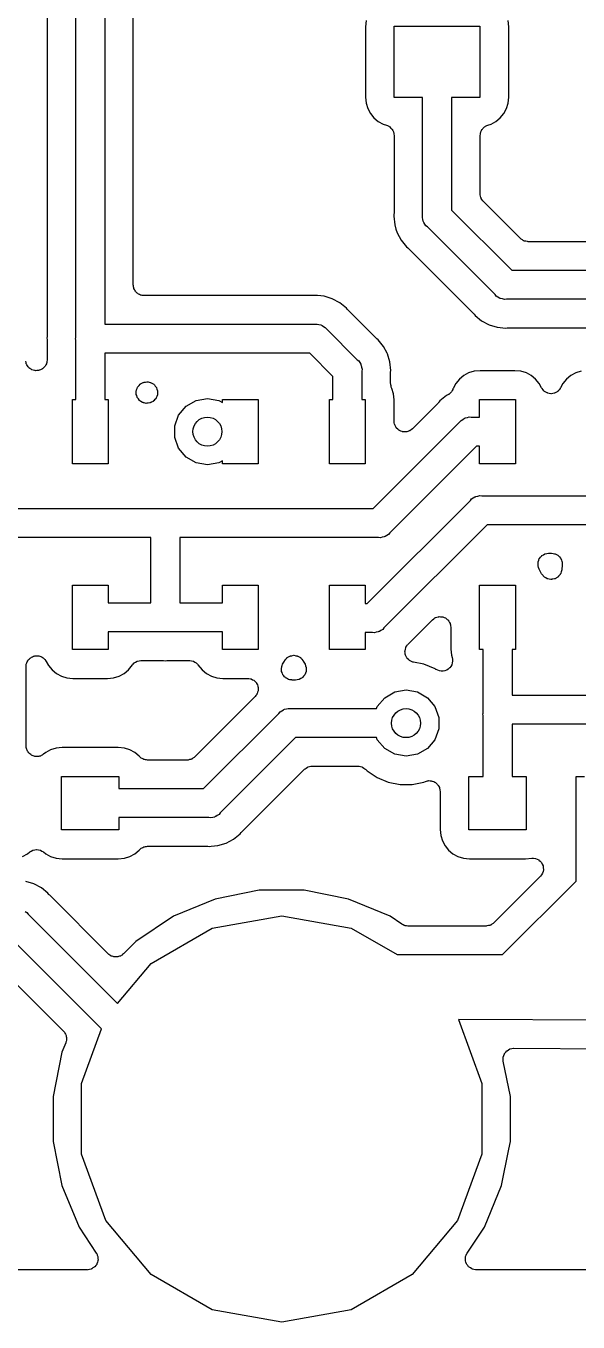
# Model space of a CAD drawing. Extents: x 91 to 190.2, y -113.9 to -59.9.
# Drawn here: x 101.3 to 109.03, y -113.86 to -95.72 of the extents above; entities that cross this region are included whole.
import ezdxf

# ---------------------------------------------------------------- set-up
doc = ezdxf.new("R2010")
doc.units = 0
doc.header["$MEASUREMENT"] = 0
doc.layers.add('BLACK', color=7, linetype='CONTINUOUS')

msp = doc.modelspace()

# ---------------------------------------------------------------- linework, layer by layer
at = {"layer": 'BLACK', "linetype": 'CONTINUOUS'}
for p, q in [((102.403, -90.5306), (102.403, -99.8968)), ((102.803, -99.3468), (102.803, -90.7912)), ((101.597, -90.933), (101.597, -100.053)), ((101.997, -100.072), (101.997, -90.9522)), ((106.061, -95.6466), (106.052, -95.7324)), ((106.052, -95.7324), (106.052, -96.7176)), ((106.455, -96.725), (106.455, -95.725)), ((106.455, -95.725), (107.655, -95.725)), ((107.655, -95.725), (107.655, -96.725)), ((108.058, -95.7324), (108.049, -95.6466)), ((108.058, -96.7176), (108.058, -95.7324)), ((106.052, -96.7176), (106.061, -96.8034)), ((106.061, -96.8034), (106.084, -96.8788)), ((106.852, -96.725), (106.455, -96.725)), ((106.852, -98.3761), (106.852, -96.725)), ((107.655, -96.725), (107.258, -96.725)), ((107.258, -96.725), (107.258, -98.3008)), ((108.026, -96.8788), (108.049, -96.8034)), ((108.049, -96.8034), (108.058, -96.7176)), ((106.084, -96.8788), (106.121, -96.9483)), ((106.121, -96.9483), (106.171, -97.0092)), ((106.171, -97.0092), (106.232, -97.0592)), ((107.878, -97.0592), (107.939, -97.0092)), ((107.939, -97.0092), (107.989, -96.9483)), ((107.989, -96.9483), (108.026, -96.8788)), ((106.232, -97.0592), (106.301, -97.0963)), ((106.301, -97.0963), (106.345, -97.1097)), ((106.345, -97.1097), (106.361, -97.1175)), ((106.361, -97.1175), (106.377, -97.1234)), ((106.377, -97.1234), (106.384, -97.1292)), ((106.384, -97.1292), (106.392, -97.1333)), ((106.392, -97.1333), (106.404, -97.1458)), ((106.404, -97.1458), (106.417, -97.1569)), ((106.417, -97.1569), (106.421, -97.1647)), ((106.421, -97.1647), (106.427, -97.1713)), ((106.427, -97.1713), (106.434, -97.1871)), ((106.434, -97.1871), (106.443, -97.202)), ((106.443, -97.202), (106.444, -97.2109)), ((106.444, -97.2109), (106.448, -97.2192)), ((106.448, -97.2192), (106.449, -97.2364)), ((106.449, -97.2364), (106.452, -97.2533)), ((107.658, -97.2533), (107.661, -97.2364)), ((107.661, -97.2364), (107.662, -97.2192)), ((107.662, -97.2192), (107.666, -97.2109)), ((107.666, -97.2109), (107.667, -97.202)), ((107.667, -97.202), (107.676, -97.1871)), ((107.676, -97.1871), (107.683, -97.1713)), ((107.683, -97.1713), (107.689, -97.1647)), ((107.689, -97.1647), (107.693, -97.1569)), ((107.693, -97.1569), (107.706, -97.1458)), ((107.706, -97.1458), (107.718, -97.1333)), ((107.718, -97.1333), (107.726, -97.1292)), ((107.726, -97.1292), (107.733, -97.1234)), ((107.733, -97.1234), (107.749, -97.1175)), ((107.749, -97.1175), (107.765, -97.1097)), ((107.765, -97.1097), (107.809, -97.0963)), ((107.809, -97.0963), (107.878, -97.0592)), ((106.452, -97.2533), (106.452, -98.348)), ((107.658, -98.073), (107.658, -97.2533)), ((107.659, -98.0795), (107.658, -98.073)), ((107.659, -98.0861), (107.659, -98.0795)), ((107.664, -98.105), (107.659, -98.0861)), ((107.667, -98.1243), (107.664, -98.105)), ((107.671, -98.13), (107.667, -98.1243)), ((107.672, -98.1364), (107.671, -98.13)), ((107.683, -98.1525), (107.672, -98.1364)), ((107.258, -98.3008), (108.099, -99.1418)), ((107.693, -98.1694), (107.683, -98.1525)), ((107.698, -98.1737), (107.693, -98.1694)), ((107.702, -98.1791), (107.698, -98.1737)), ((108.221, -98.6979), (107.702, -98.1791)), ((106.451, -98.3627), (106.449, -98.385)), ((106.449, -98.385), (106.461, -98.5033)), ((106.452, -98.348), (106.451, -98.3553)), ((106.451, -98.3553), (106.451, -98.3627)), ((106.461, -98.5033), (106.479, -98.5641)), ((106.849, -98.403), (106.852, -98.3761)), ((106.856, -98.429), (106.849, -98.403)), ((106.861, -98.4556), (106.856, -98.429)), ((106.866, -98.4634), (106.861, -98.4556)), ((106.868, -98.4722), (106.866, -98.4634)), ((106.883, -98.4943), (106.868, -98.4722)), ((106.897, -98.5176), (106.883, -98.4943)), ((106.479, -98.5641), (106.495, -98.6169)), ((106.495, -98.6169), (106.551, -98.7217)), ((106.918, -98.535), (106.897, -98.5176)), ((107.865, -99.4824), (106.918, -98.535)), ((106.551, -98.7217), (106.626, -98.8136)), ((106.626, -98.8136), (106.644, -98.8278)), ((106.644, -98.8278), (106.649, -98.8334)), ((106.649, -98.8334), (106.655, -98.8377)), ((106.655, -98.8377), (107.562, -99.7454)), ((108.226, -98.7017), (108.221, -98.6979)), ((108.231, -98.7067), (108.226, -98.7017)), ((108.248, -98.7165), (108.231, -98.7067)), ((108.264, -98.7277), (108.248, -98.7165)), ((108.27, -98.7295), (108.264, -98.7277)), ((108.276, -98.7328), (108.27, -98.7295)), ((108.295, -98.7362), (108.276, -98.7328)), ((108.314, -98.7412), (108.295, -98.7362)), ((108.32, -98.7407), (108.314, -98.7412)), ((108.327, -98.7418), (108.32, -98.7407)), ((114.347, -98.7418), (108.327, -98.7418)), ((108.099, -99.1418), (114.897, -99.1418)), ((102.805, -99.3597), (102.803, -99.3468)), ((102.805, -99.3728), (102.805, -99.3597)), ((102.81, -99.3852), (102.805, -99.3728)), ((102.812, -99.3981), (102.81, -99.3852)), ((102.819, -99.4095), (102.812, -99.3981)), ((102.823, -99.4218), (102.819, -99.4095)), ((102.832, -99.4319), (102.823, -99.4218)), ((102.838, -99.4432), (102.832, -99.4319)), ((102.848, -99.4517), (102.838, -99.4432)), ((102.857, -99.4617), (102.848, -99.4517)), ((102.868, -99.4683), (102.857, -99.4617)), ((102.878, -99.4767), (102.868, -99.4683)), ((102.891, -99.4812), (102.878, -99.4767)), ((102.902, -99.4878), (102.891, -99.4812)), ((102.915, -99.49), (102.902, -99.4878)), ((102.927, -99.4945), (102.915, -99.49)), ((102.94, -99.4945), (102.927, -99.4945)), ((102.953, -99.4968), (102.94, -99.4945)), ((105.319, -99.4968), (102.953, -99.4968)), ((105.327, -99.4955), (105.319, -99.4968)), ((105.334, -99.4961), (105.327, -99.4955)), ((105.356, -99.4939), (105.334, -99.4961)), ((105.379, -99.4961), (105.356, -99.4939)), ((105.475, -99.5055), (105.379, -99.4961)), ((105.588, -99.54), (105.475, -99.5055)), ((105.693, -99.596), (105.588, -99.54)), ((105.785, -99.6714), (105.693, -99.596)), ((107.882, -99.5031), (107.865, -99.4824)), ((107.906, -99.5165), (107.882, -99.5031)), ((107.928, -99.532), (107.906, -99.5165)), ((107.937, -99.5344), (107.928, -99.532)), ((107.944, -99.5389), (107.937, -99.5344)), ((107.971, -99.5436), (107.944, -99.5389)), ((107.997, -99.5505), (107.971, -99.5436)), ((108.024, -99.5482), (107.997, -99.5505)), ((115.05, -99.5482), (108.024, -99.5482)), ((105.799, -99.6887), (105.785, -99.6714)), ((105.805, -99.6936), (105.799, -99.6887)), ((105.809, -99.6996), (105.805, -99.6936)), ((106.2, -100.091), (105.809, -99.6996)), ((107.562, -99.7454), (107.567, -99.7514)), ((107.567, -99.7514), (107.572, -99.7563)), ((107.572, -99.7563), (107.586, -99.7736)), ((107.586, -99.7736), (107.678, -99.849)), ((102.403, -99.8968), (105.348, -99.8968)), ((105.348, -99.8968), (105.374, -99.8945)), ((105.374, -99.8945), (105.4, -99.9014)), ((105.4, -99.9014), (105.427, -99.9061)), ((105.427, -99.9061), (105.435, -99.9106)), ((105.435, -99.9106), (105.444, -99.913)), ((105.444, -99.913), (105.466, -99.9285)), ((105.466, -99.9285), (105.489, -99.9419)), ((105.489, -99.9419), (105.506, -99.9626)), ((107.678, -99.849), (107.783, -99.905)), ((107.783, -99.905), (107.897, -99.9395)), ((107.897, -99.9395), (108.015, -99.9511)), ((108.015, -99.9511), (108.037, -99.9489)), ((108.037, -99.9489), (108.045, -99.9495)), ((108.045, -99.9495), (108.052, -99.9482)), ((108.052, -99.9482), (109.772, -99.9482)), ((101.596, -100.068), (101.594, -100.09)), ((101.594, -100.09), (101.596, -100.112)), ((101.597, -100.053), (101.596, -100.06)), ((101.596, -100.06), (101.596, -100.068)), ((101.596, -100.112), (101.596, -100.12)), ((101.596, -100.12), (101.597, -100.127)), ((101.597, -100.127), (101.597, -100.398)), ((101.994, -100.108), (101.997, -100.081)), ((101.997, -100.117), (101.994, -100.108)), ((101.997, -100.081), (101.997, -100.072)), ((101.997, -100.072), (101.997, -100.072)), ((101.997, -100.95), (101.997, -100.117)), ((105.506, -99.9626), (105.937, -100.394)), ((106.206, -100.095), (106.2, -100.091)), ((106.211, -100.101), (106.206, -100.095)), ((106.229, -100.115), (106.211, -100.101)), ((106.304, -100.207), (106.229, -100.115)), ((105.272, -100.303), (102.403, -100.303)), ((102.403, -100.303), (102.403, -100.95)), ((105.597, -100.628), (105.272, -100.303)), ((106.355, -100.302), (106.304, -100.207)), ((106.36, -100.312), (106.355, -100.302)), ((106.355, -100.302), (106.355, -100.302)), ((106.394, -100.425), (106.36, -100.312)), ((101.303, -100.431), (101.298, -100.413)), ((101.306, -100.449), (101.303, -100.431)), ((101.31, -100.456), (101.306, -100.449)), ((101.312, -100.463), (101.31, -100.456)), ((101.322, -100.478), (101.312, -100.463)), ((101.332, -100.494), (101.322, -100.478)), ((101.338, -100.499), (101.332, -100.494)), ((101.342, -100.505), (101.338, -100.499)), ((101.562, -100.494), (101.547, -100.507)), ((101.565, -100.488), (101.562, -100.494)), ((101.571, -100.483), (101.565, -100.488)), ((101.578, -100.466), (101.571, -100.483)), ((101.588, -100.449), (101.578, -100.466)), ((101.589, -100.442), (101.588, -100.449)), ((101.592, -100.435), (101.589, -100.442)), ((101.594, -100.417), (101.592, -100.435)), ((101.597, -100.398), (101.594, -100.417)), ((105.937, -100.394), (105.958, -100.411)), ((105.958, -100.411), (105.972, -100.434)), ((105.972, -100.434), (105.987, -100.456)), ((105.987, -100.456), (105.989, -100.465)), ((105.989, -100.465), (105.994, -100.473)), ((105.994, -100.473), (105.999, -100.5)), ((105.999, -100.5), (106.006, -100.526)), ((106.406, -100.544), (106.394, -100.425)), ((101.357, -100.516), (101.342, -100.505)), ((101.372, -100.528), (101.357, -100.516)), ((101.379, -100.53), (101.372, -100.528)), ((101.385, -100.535), (101.379, -100.53)), ((101.403, -100.539), (101.385, -100.535)), ((101.421, -100.546), (101.403, -100.539)), ((101.428, -100.546), (101.421, -100.546)), ((101.435, -100.548), (101.428, -100.546)), ((101.454, -100.546), (101.435, -100.548)), ((101.473, -100.546), (101.454, -100.546)), ((101.48, -100.543), (101.473, -100.546)), ((101.487, -100.542), (101.48, -100.543)), ((101.504, -100.534), (101.487, -100.542)), ((101.522, -100.528), (101.504, -100.534)), ((101.527, -100.523), (101.522, -100.528)), ((101.534, -100.52), (101.527, -100.523)), ((101.547, -100.507), (101.534, -100.52)), ((105.597, -100.95), (105.597, -100.628)), ((106.006, -100.526), (106.003, -100.552)), ((106.003, -100.552), (106.003, -100.95)), ((106.403, -100.581), (106.404, -100.573)), ((106.403, -100.725), (106.403, -100.581)), ((106.404, -100.566), (106.406, -100.544)), ((106.404, -100.573), (106.404, -100.566)), ((107.366, -100.666), (107.316, -100.727)), ((107.427, -100.616), (107.366, -100.666)), ((107.496, -100.579), (107.427, -100.616)), ((107.572, -100.556), (107.496, -100.579)), ((107.657, -100.547), (107.572, -100.556)), ((108.143, -100.547), (107.657, -100.547)), ((108.228, -100.556), (108.143, -100.547)), ((108.304, -100.579), (108.228, -100.556)), ((108.373, -100.616), (108.304, -100.579)), ((108.434, -100.666), (108.373, -100.616)), ((108.484, -100.727), (108.434, -100.666)), ((108.866, -100.666), (108.816, -100.727)), ((108.927, -100.616), (108.866, -100.666)), ((108.996, -100.579), (108.927, -100.616)), ((109.072, -100.556), (108.996, -100.579)), ((102.844, -100.868), (102.845, -100.848)), ((102.845, -100.827), (102.847, -100.822)), ((102.845, -100.848), (102.845, -100.827)), ((102.847, -100.822), (102.848, -100.819)), ((102.848, -100.816), (102.856, -100.797)), ((102.848, -100.819), (102.848, -100.816)), ((102.848, -100.819), (102.848, -100.819)), ((102.856, -100.797), (102.863, -100.778)), ((102.863, -100.778), (102.867, -100.774)), ((102.867, -100.774), (102.869, -100.769)), ((102.869, -100.769), (102.884, -100.754)), ((102.884, -100.754), (102.897, -100.738)), ((102.897, -100.738), (102.902, -100.735)), ((102.902, -100.735), (102.906, -100.731)), ((102.906, -100.731), (102.924, -100.722)), ((102.924, -100.722), (102.942, -100.712)), ((102.942, -100.712), (102.947, -100.711)), ((102.947, -100.711), (102.953, -100.709)), ((102.953, -100.709), (102.973, -100.707)), ((102.973, -100.707), (102.993, -100.703)), ((102.993, -100.703), (102.994, -100.703)), ((102.994, -100.703), (102.999, -100.704)), ((102.999, -100.704), (103.004, -100.704)), ((103.004, -100.704), (103.004, -100.704)), ((103.004, -100.704), (103.005, -100.704)), ((103.005, -100.704), (103.01, -100.705)), ((103.01, -100.705), (103.024, -100.709)), ((103.024, -100.709), (103.045, -100.712)), ((103.045, -100.712), (103.05, -100.715)), ((103.05, -100.715), (103.054, -100.716)), ((103.054, -100.716), (103.072, -100.728)), ((103.072, -100.728), (103.09, -100.738)), ((103.09, -100.738), (103.094, -100.742)), ((103.094, -100.742), (103.098, -100.745)), ((103.098, -100.745), (103.11, -100.762)), ((103.11, -100.762), (103.124, -100.778)), ((103.124, -100.778), (103.126, -100.783)), ((103.126, -100.783), (103.129, -100.787)), ((103.129, -100.787), (103.134, -100.807)), ((103.134, -100.807), (103.142, -100.827)), ((103.142, -100.827), (103.142, -100.832)), ((103.142, -100.832), (103.143, -100.837)), ((103.143, -100.837), (103.142, -100.858)), ((103.142, -100.858), (103.142, -100.879)), ((106.405, -100.735), (106.403, -100.725)), ((106.405, -100.746), (106.405, -100.735)), ((106.41, -100.761), (106.405, -100.746)), ((106.412, -100.776), (106.41, -100.761)), ((106.418, -100.785), (106.412, -100.776)), ((106.421, -100.795), (106.418, -100.785)), ((106.421, -100.796), (106.421, -100.795)), ((106.444, -100.872), (106.421, -100.796)), ((107.231, -100.866), (107.217, -100.879)), ((107.247, -100.854), (107.231, -100.866)), ((107.25, -100.848), (107.247, -100.854)), ((107.255, -100.844), (107.25, -100.848)), ((107.264, -100.826), (107.255, -100.844)), ((107.274, -100.809), (107.264, -100.826)), ((107.275, -100.803), (107.274, -100.809)), ((107.278, -100.797), (107.275, -100.803)), ((107.279, -100.796), (107.278, -100.797)), ((107.316, -100.727), (107.279, -100.796)), ((108.518, -100.789), (108.484, -100.727)), ((108.521, -100.793), (108.518, -100.789)), ((108.523, -100.798), (108.521, -100.793)), ((108.537, -100.814), (108.523, -100.798)), ((108.55, -100.83), (108.537, -100.814)), ((108.554, -100.833), (108.55, -100.83)), ((108.557, -100.837), (108.554, -100.833)), ((108.576, -100.847), (108.557, -100.837)), ((108.594, -100.858), (108.576, -100.847)), ((108.599, -100.859), (108.594, -100.858)), ((108.603, -100.861), (108.599, -100.859)), ((108.624, -100.864), (108.603, -100.861)), ((108.645, -100.869), (108.624, -100.864)), ((108.676, -100.864), (108.655, -100.869)), ((108.697, -100.861), (108.676, -100.864)), ((108.701, -100.859), (108.697, -100.861)), ((108.706, -100.858), (108.701, -100.859)), ((108.724, -100.847), (108.706, -100.858)), ((108.743, -100.837), (108.724, -100.847)), ((108.746, -100.833), (108.743, -100.837)), ((108.75, -100.83), (108.746, -100.833)), ((108.763, -100.814), (108.75, -100.83)), ((108.777, -100.798), (108.763, -100.814)), ((108.779, -100.793), (108.777, -100.798)), ((108.782, -100.789), (108.779, -100.793)), ((108.816, -100.727), (108.782, -100.789)), ((101.95, -101.85), (101.95, -100.95)), ((101.95, -100.95), (101.997, -100.95)), ((102.403, -100.95), (102.45, -100.95)), ((102.45, -100.95), (102.45, -101.85)), ((102.844, -100.869), (102.844, -100.868)), ((102.844, -100.87), (102.844, -100.869)), ((102.844, -100.871), (102.844, -100.87)), ((102.845, -100.875), (102.844, -100.871)), ((102.845, -100.879), (102.845, -100.875)), ((102.851, -100.896), (102.845, -100.879)), ((102.858, -100.919), (102.851, -100.896)), ((102.858, -100.92), (102.858, -100.919)), ((102.859, -100.921), (102.858, -100.92)), ((102.862, -100.926), (102.859, -100.921)), ((102.863, -100.928), (102.862, -100.926)), ((102.871, -100.938), (102.863, -100.928)), ((102.874, -100.941), (102.871, -100.938)), ((102.888, -100.962), (102.874, -100.941)), ((102.889, -100.962), (102.888, -100.962)), ((102.89, -100.963), (102.889, -100.962)), ((102.896, -100.967), (102.89, -100.963)), ((102.897, -100.968), (102.896, -100.967)), ((102.903, -100.972), (102.897, -100.968)), ((102.91, -100.977), (102.903, -100.972)), ((102.931, -100.991), (102.91, -100.977)), ((102.932, -100.991), (102.931, -100.991)), ((102.933, -100.992), (102.932, -100.991)), ((102.941, -100.994), (102.933, -100.992)), ((102.942, -100.994), (102.941, -100.994)), ((102.946, -100.995), (102.942, -100.994)), ((102.957, -100.998), (102.946, -100.995)), ((102.982, -101.004), (102.957, -100.998)), ((102.983, -101.004), (102.982, -101.004)), ((102.992, -101.003), (102.983, -101.004)), ((102.983, -101.004), (102.983, -101.004)), ((102.993, -101.003), (102.992, -101.003)), ((102.994, -101.003), (102.993, -101.003)), ((102.999, -101.002), (102.994, -101.003)), ((103.009, -101.001), (102.999, -101.002)), ((103.034, -100.999), (103.009, -101.001)), ((103.035, -100.998), (103.034, -100.998)), ((103.034, -100.998), (103.034, -100.999)), ((103.043, -100.995), (103.035, -100.998)), ((103.045, -100.994), (103.043, -100.995)), ((103.054, -100.989), (103.045, -100.994)), ((103.058, -100.987), (103.054, -100.989)), ((103.081, -100.976), (103.058, -100.987)), ((103.082, -100.975), (103.081, -100.976)), ((103.081, -100.976), (103.081, -100.976)), ((103.087, -100.97), (103.082, -100.975)), ((103.09, -100.968), (103.087, -100.97)), ((103.101, -100.955), (103.09, -100.968)), ((103.117, -100.939), (103.101, -100.955)), ((103.118, -100.938), (103.117, -100.938)), ((103.117, -100.938), (103.117, -100.939)), ((103.119, -100.937), (103.118, -100.938)), ((103.121, -100.932), (103.119, -100.937)), ((103.124, -100.928), (103.121, -100.932)), ((103.131, -100.908), (103.124, -100.928)), ((103.137, -100.894), (103.131, -100.908)), ((103.139, -100.892), (103.137, -100.894)), ((103.14, -100.889), (103.139, -100.891)), ((103.139, -100.891), (103.139, -100.892)), ((103.142, -100.879), (103.14, -100.884)), ((103.14, -100.884), (103.14, -100.889)), ((103.438, -101.168), (103.542, -101.044)), ((103.542, -101.044), (103.681, -100.964)), ((103.681, -100.964), (103.84, -100.936)), ((103.84, -100.936), (103.999, -100.964)), ((103.999, -100.964), (104.05, -100.993)), ((104.05, -100.993), (104.05, -100.95)), ((104.05, -100.95), (104.55, -100.95)), ((104.55, -100.95), (104.55, -101.85)), ((105.55, -101.85), (105.55, -100.95)), ((105.55, -100.95), (105.597, -100.95)), ((106.003, -100.95), (106.05, -100.95)), ((106.05, -100.95), (106.05, -101.85)), ((106.453, -100.957), (106.444, -100.872)), ((106.453, -101.255), (106.453, -100.957)), ((107.071, -101), (106.709, -101.361)), ((107.075, -100.994), (107.071, -101)), ((107.08, -100.989), (107.075, -100.994)), ((107.095, -100.971), (107.08, -100.989)), ((107.187, -100.896), (107.095, -100.971)), ((107.206, -100.886), (107.187, -100.896)), ((107.211, -100.882), (107.206, -100.886)), ((107.217, -100.879), (107.211, -100.882)), ((107.65, -101.197), (107.65, -100.95)), ((107.65, -100.95), (108.15, -100.95)), ((108.15, -100.95), (108.15, -101.85)), ((108.65, -100.868), (108.645, -100.869)), ((108.655, -100.869), (108.65, -100.868)), ((103.383, -101.319), (103.438, -101.168)), ((107.391, -101.242), (107.414, -101.228)), ((107.414, -101.228), (107.436, -101.213)), ((107.436, -101.213), (107.445, -101.211)), ((107.445, -101.211), (107.453, -101.206)), ((107.453, -101.206), (107.479, -101.201)), ((107.479, -101.201), (107.505, -101.194)), ((107.505, -101.194), (107.532, -101.197)), ((107.532, -101.197), (107.65, -101.197)), ((103.383, -101.481), (103.383, -101.319)), ((106.159, -102.477), (107.373, -101.263)), ((106.456, -101.275), (106.453, -101.255)), ((106.458, -101.294), (106.456, -101.275)), ((106.461, -101.3), (106.458, -101.294)), ((106.462, -101.307), (106.461, -101.3)), ((106.472, -101.324), (106.462, -101.307)), ((106.48, -101.341), (106.472, -101.324)), ((106.484, -101.346), (106.48, -101.341)), ((106.488, -101.352), (106.484, -101.346)), ((106.503, -101.364), (106.488, -101.352)), ((106.517, -101.378), (106.503, -101.364)), ((106.523, -101.381), (106.517, -101.378)), ((106.528, -101.385), (106.523, -101.381)), ((106.546, -101.392), (106.528, -101.385)), ((106.564, -101.4), (106.546, -101.392)), ((106.57, -101.401), (106.564, -101.4)), ((106.577, -101.403), (106.57, -101.401)), ((106.596, -101.403), (106.577, -101.403)), ((106.616, -101.405), (106.596, -101.403)), ((106.622, -101.403), (106.616, -101.405)), ((106.629, -101.403), (106.622, -101.403)), ((106.647, -101.396), (106.629, -101.403)), ((106.666, -101.391), (106.647, -101.396)), ((106.671, -101.388), (106.666, -101.391)), ((106.678, -101.385), (106.671, -101.388)), ((106.693, -101.373), (106.678, -101.385)), ((106.709, -101.361), (106.693, -101.373)), ((107.373, -101.263), (107.391, -101.242)), ((103.438, -101.632), (103.383, -101.481)), ((103.542, -101.756), (103.438, -101.632)), ((103.681, -101.836), (103.542, -101.756)), ((107.607, -101.603), (106.393, -102.817)), ((107.65, -101.603), (107.607, -101.603)), ((107.65, -101.85), (107.65, -101.603)), ((102.45, -101.85), (101.95, -101.85)), ((103.84, -101.864), (103.681, -101.836)), ((103.999, -101.836), (103.84, -101.864)), ((104.05, -101.807), (103.999, -101.836)), ((104.05, -101.85), (104.05, -101.807)), ((104.55, -101.85), (104.05, -101.85)), ((106.05, -101.85), (105.55, -101.85)), ((108.15, -101.85), (107.65, -101.85)), ((107.561, -102.328), (107.583, -102.313)), ((107.583, -102.313), (107.592, -102.311)), ((107.592, -102.311), (107.599, -102.306)), ((107.599, -102.306), (107.626, -102.301)), ((107.626, -102.301), (107.652, -102.294)), ((107.652, -102.294), (107.679, -102.297)), ((107.679, -102.297), (112.566, -102.297)), ((99.1475, -102.477), (103.211, -102.477)), ((103.211, -102.477), (103.238, -102.474)), ((103.238, -102.474), (103.247, -102.477)), ((103.247, -102.477), (106.159, -102.477)), ((106.076, -103.807), (107.52, -102.363)), ((107.52, -102.363), (107.537, -102.342)), ((107.537, -102.342), (107.561, -102.328)), ((107.754, -102.703), (106.31, -104.147)), ((106.353, -102.852), (106.33, -102.867)), ((106.376, -102.838), (106.353, -102.852)), ((106.393, -102.817), (106.376, -102.838)), ((112.641, -102.703), (107.754, -102.703)), ((103.047, -102.883), (99.2228, -102.883)), ((103.047, -103.797), (103.047, -102.883)), ((106.234, -102.883), (103.453, -102.883)), ((103.453, -102.883), (103.453, -103.797)), ((106.261, -102.886), (106.234, -102.883)), ((106.287, -102.879), (106.261, -102.886)), ((106.314, -102.874), (106.287, -102.879)), ((106.322, -102.869), (106.314, -102.874)), ((106.33, -102.867), (106.322, -102.869)), ((108.468, -103.222), (108.477, -103.2)), ((108.468, -103.225), (108.468, -103.222)), ((108.477, -103.2), (108.485, -103.178)), ((108.485, -103.178), (108.487, -103.176)), ((108.487, -103.176), (108.488, -103.174)), ((108.488, -103.174), (108.503, -103.156)), ((108.503, -103.156), (108.519, -103.138)), ((108.519, -103.138), (108.521, -103.137)), ((108.521, -103.137), (108.522, -103.135)), ((108.522, -103.135), (108.543, -103.124)), ((108.543, -103.124), (108.564, -103.112)), ((108.564, -103.112), (108.566, -103.112)), ((108.566, -103.112), (108.568, -103.111)), ((108.568, -103.111), (108.592, -103.107)), ((108.592, -103.107), (108.615, -103.103)), ((108.615, -103.103), (108.657, -103.103)), ((108.657, -103.103), (108.677, -103.107)), ((108.677, -103.107), (108.697, -103.109)), ((108.697, -103.109), (108.702, -103.111)), ((108.702, -103.111), (108.708, -103.112)), ((108.708, -103.112), (108.726, -103.122)), ((108.726, -103.122), (108.744, -103.131)), ((108.744, -103.131), (108.748, -103.135)), ((108.748, -103.135), (108.753, -103.138)), ((108.753, -103.138), (108.766, -103.154)), ((108.766, -103.154), (108.781, -103.169)), ((108.781, -103.169), (108.783, -103.174)), ((108.783, -103.174), (108.787, -103.178)), ((108.787, -103.178), (108.794, -103.197)), ((108.794, -103.197), (108.802, -103.216)), ((108.802, -103.216), (108.803, -103.222)), ((108.803, -103.222), (108.805, -103.227)), ((108.467, -103.227), (108.468, -103.225)), ((108.467, -103.251), (108.467, -103.227)), ((108.467, -103.274), (108.467, -103.251)), ((108.467, -103.277), (108.467, -103.274)), ((108.467, -103.279), (108.467, -103.277)), ((108.475, -103.301), (108.467, -103.279)), ((108.483, -103.324), (108.475, -103.301)), ((108.518, -103.389), (108.483, -103.324)), ((108.521, -103.393), (108.518, -103.389)), ((108.523, -103.398), (108.521, -103.393)), ((108.537, -103.414), (108.523, -103.398)), ((108.777, -103.398), (108.765, -103.412)), ((108.779, -103.393), (108.777, -103.398)), ((108.782, -103.389), (108.779, -103.393)), ((108.783, -103.388), (108.782, -103.389)), ((108.784, -103.385), (108.783, -103.388)), ((108.786, -103.383), (108.784, -103.385)), ((108.791, -103.364), (108.786, -103.383)), ((108.797, -103.35), (108.791, -103.364)), ((108.799, -103.339), (108.797, -103.345)), ((108.797, -103.345), (108.797, -103.35)), ((108.8, -103.332), (108.799, -103.336)), ((108.799, -103.336), (108.799, -103.339)), ((108.806, -103.268), (108.8, -103.332)), ((108.805, -103.227), (108.805, -103.248)), ((108.805, -103.248), (108.806, -103.268)), ((101.95, -104.45), (101.95, -103.55)), ((101.95, -103.55), (102.45, -103.55)), ((102.45, -103.55), (102.45, -103.797)), ((104.05, -103.797), (104.05, -103.55)), ((104.05, -103.55), (104.55, -103.55)), ((104.55, -103.55), (104.55, -104.45)), ((105.55, -104.45), (105.55, -103.55)), ((105.55, -103.55), (106.05, -103.55)), ((106.05, -103.55), (106.05, -103.807)), ((107.65, -104.45), (107.65, -103.55)), ((107.65, -103.55), (108.15, -103.55)), ((108.15, -103.55), (108.15, -104.45)), ((108.55, -103.43), (108.537, -103.414)), ((108.554, -103.433), (108.55, -103.43)), ((108.557, -103.437), (108.554, -103.433)), ((108.576, -103.447), (108.557, -103.437)), ((108.594, -103.458), (108.576, -103.447)), ((108.599, -103.459), (108.594, -103.458)), ((108.603, -103.461), (108.599, -103.459)), ((108.624, -103.464), (108.603, -103.461)), ((108.645, -103.469), (108.624, -103.464)), ((108.65, -103.468), (108.645, -103.469)), ((108.655, -103.469), (108.65, -103.468)), ((108.661, -103.467), (108.655, -103.469)), ((108.662, -103.467), (108.661, -103.467)), ((108.665, -103.466), (108.662, -103.467)), ((108.676, -103.464), (108.665, -103.466)), ((108.697, -103.461), (108.676, -103.464)), ((108.701, -103.459), (108.697, -103.461)), ((108.706, -103.458), (108.701, -103.459)), ((108.711, -103.455), (108.706, -103.458)), ((108.712, -103.454), (108.711, -103.455)), ((108.721, -103.449), (108.712, -103.454)), ((108.724, -103.447), (108.721, -103.449)), ((108.743, -103.437), (108.724, -103.447)), ((108.746, -103.433), (108.743, -103.437)), ((108.75, -103.43), (108.746, -103.433)), ((108.753, -103.426), (108.75, -103.43)), ((108.755, -103.425), (108.753, -103.426)), ((108.765, -103.412), (108.755, -103.425)), ((102.45, -103.797), (103.047, -103.797)), ((103.453, -103.797), (104.05, -103.797)), ((106.05, -103.807), (106.076, -103.807)), ((106.649, -104.374), (106.991, -104.032)), ((106.991, -104.032), (107.007, -104.021)), ((107.007, -104.021), (107.022, -104.008)), ((107.022, -104.008), (107.029, -104.006)), ((107.029, -104.006), (107.034, -104.002)), ((107.034, -104.002), (107.053, -103.997)), ((107.053, -103.997), (107.071, -103.99)), ((107.071, -103.99), (107.078, -103.99)), ((107.078, -103.99), (107.084, -103.988)), ((107.084, -103.988), (107.104, -103.99)), ((107.104, -103.99), (107.123, -103.99)), ((107.123, -103.99), (107.13, -103.992)), ((107.13, -103.992), (107.136, -103.993)), ((107.136, -103.993), (107.154, -104.001)), ((107.154, -104.001), (107.172, -104.008)), ((107.172, -104.008), (107.177, -104.012)), ((107.177, -104.012), (107.183, -104.015)), ((107.183, -104.015), (107.197, -104.029)), ((107.197, -104.029), (107.212, -104.041)), ((107.212, -104.041), (107.216, -104.047)), ((107.216, -104.047), (107.22, -104.052)), ((107.22, -104.052), (107.228, -104.07)), ((107.228, -104.07), (107.238, -104.087)), ((107.238, -104.087), (107.239, -104.093)), ((107.239, -104.093), (107.242, -104.099)), ((107.242, -104.099), (107.244, -104.119)), ((107.244, -104.119), (107.247, -104.138)), ((104.05, -104.203), (102.45, -104.203)), ((102.45, -104.203), (102.45, -104.45)), ((104.05, -104.45), (104.05, -104.203)), ((106.151, -104.213), (106.05, -104.213)), ((106.05, -104.213), (106.05, -104.45)), ((106.178, -104.216), (106.151, -104.213)), ((106.204, -104.209), (106.178, -104.216)), ((106.231, -104.204), (106.204, -104.209)), ((106.238, -104.199), (106.231, -104.204)), ((106.247, -104.197), (106.238, -104.199)), ((106.269, -104.182), (106.247, -104.197)), ((106.293, -104.168), (106.269, -104.182)), ((106.31, -104.147), (106.293, -104.168)), ((107.247, -104.138), (107.247, -104.443)), ((102.45, -104.45), (101.95, -104.45)), ((104.55, -104.45), (104.05, -104.45)), ((106.05, -104.45), (105.55, -104.45)), ((106.605, -104.477), (106.606, -104.472)), ((106.608, -104.498), (106.605, -104.477)), ((106.606, -104.467), (106.611, -104.446)), ((106.606, -104.472), (106.606, -104.467)), ((106.611, -104.446), (106.615, -104.426)), ((106.615, -104.426), (106.618, -104.421)), ((106.618, -104.421), (106.619, -104.417)), ((106.619, -104.417), (106.631, -104.399)), ((106.631, -104.399), (106.642, -104.381)), ((106.642, -104.381), (106.646, -104.378)), ((106.646, -104.378), (106.649, -104.374)), ((107.247, -104.443), (107.256, -104.528)), ((107.697, -104.45), (107.65, -104.45)), ((107.697, -105.343), (107.697, -104.45)), ((108.15, -104.45), (108.103, -104.45)), ((108.103, -104.45), (108.103, -105.087)), ((101.303, -104.687), (101.306, -104.672)), ((101.306, -104.656), (101.31, -104.647)), ((101.306, -104.672), (101.306, -104.656)), ((101.31, -104.647), (101.312, -104.636)), ((101.312, -104.636), (101.32, -104.623)), ((101.32, -104.623), (101.326, -104.608)), ((101.326, -104.608), (101.333, -104.6)), ((101.333, -104.6), (101.338, -104.591)), ((101.338, -104.591), (101.35, -104.581)), ((101.35, -104.581), (101.361, -104.569)), ((101.361, -104.569), (101.37, -104.564)), ((101.37, -104.564), (101.378, -104.557)), ((101.378, -104.557), (101.393, -104.552)), ((101.393, -104.552), (101.407, -104.545)), ((101.407, -104.545), (101.417, -104.543)), ((101.417, -104.543), (101.427, -104.54)), ((101.427, -104.54), (101.443, -104.54)), ((101.443, -104.54), (101.458, -104.537)), ((101.458, -104.537), (101.469, -104.54)), ((101.469, -104.54), (101.479, -104.54)), ((101.479, -104.54), (101.494, -104.545)), ((101.494, -104.545), (101.509, -104.548)), ((101.509, -104.548), (101.518, -104.554)), ((101.518, -104.554), (101.528, -104.557)), ((101.528, -104.557), (101.54, -104.567)), ((101.54, -104.567), (101.553, -104.576)), ((101.553, -104.576), (101.56, -104.584)), ((101.56, -104.584), (101.568, -104.591)), ((101.568, -104.591), (101.576, -104.604)), ((101.576, -104.604), (101.585, -104.617)), ((101.585, -104.617), (101.616, -104.673)), ((101.616, -104.673), (101.666, -104.734)), ((102.734, -104.734), (102.794, -104.662)), ((102.794, -104.662), (102.799, -104.657)), ((102.799, -104.657), (102.811, -104.642)), ((102.811, -104.642), (102.814, -104.64)), ((102.814, -104.64), (102.815, -104.638)), ((102.815, -104.638), (102.836, -104.626)), ((102.836, -104.626), (102.856, -104.614)), ((102.856, -104.614), (102.858, -104.613)), ((102.858, -104.613), (102.86, -104.612)), ((102.86, -104.612), (102.884, -104.608)), ((102.884, -104.608), (102.907, -104.603)), ((102.907, -104.603), (102.909, -104.604)), ((102.909, -104.604), (102.912, -104.603)), ((102.912, -104.603), (103.213, -104.603)), ((103.213, -104.603), (103.22, -104.604)), ((103.22, -104.604), (103.228, -104.604)), ((103.228, -104.604), (103.25, -104.606)), ((103.25, -104.606), (103.272, -104.604)), ((103.272, -104.604), (103.28, -104.604)), ((103.28, -104.604), (103.287, -104.603)), ((103.287, -104.603), (103.588, -104.603)), ((103.588, -104.603), (103.591, -104.604)), ((103.591, -104.604), (103.593, -104.603)), ((103.593, -104.603), (103.616, -104.608)), ((103.616, -104.608), (103.64, -104.612)), ((103.64, -104.612), (103.642, -104.613)), ((103.642, -104.613), (103.644, -104.614)), ((103.644, -104.614), (103.664, -104.626)), ((103.664, -104.626), (103.685, -104.638)), ((103.685, -104.638), (103.686, -104.64)), ((103.686, -104.64), (103.689, -104.642)), ((103.689, -104.642), (103.701, -104.657)), ((103.701, -104.657), (103.706, -104.662)), ((103.706, -104.662), (103.766, -104.734)), ((104.881, -104.686), (104.888, -104.672)), ((104.888, -104.672), (104.893, -104.656)), ((104.893, -104.656), (104.918, -104.611)), ((104.918, -104.611), (104.921, -104.607)), ((104.921, -104.607), (104.923, -104.602)), ((104.923, -104.602), (104.937, -104.586)), ((104.937, -104.586), (104.95, -104.57)), ((104.95, -104.57), (104.954, -104.567)), ((104.954, -104.567), (104.957, -104.563)), ((104.957, -104.563), (104.976, -104.553)), ((104.976, -104.553), (104.994, -104.542)), ((104.994, -104.542), (104.999, -104.541)), ((104.999, -104.541), (105.003, -104.539)), ((105.003, -104.539), (105.024, -104.536)), ((105.024, -104.536), (105.045, -104.531)), ((105.045, -104.531), (105.05, -104.532)), ((105.05, -104.532), (105.055, -104.531)), ((105.055, -104.531), (105.076, -104.536)), ((105.076, -104.536), (105.097, -104.539)), ((105.097, -104.539), (105.101, -104.541)), ((105.101, -104.541), (105.106, -104.542)), ((105.106, -104.542), (105.124, -104.553)), ((105.124, -104.553), (105.143, -104.563)), ((105.143, -104.563), (105.146, -104.567)), ((105.146, -104.567), (105.15, -104.57)), ((105.15, -104.57), (105.163, -104.586)), ((105.163, -104.586), (105.177, -104.602)), ((105.177, -104.602), (105.179, -104.607)), ((105.179, -104.607), (105.182, -104.611)), ((105.182, -104.611), (105.207, -104.656)), ((105.207, -104.656), (105.214, -104.679)), ((106.61, -104.519), (106.608, -104.498)), ((106.612, -104.523), (106.61, -104.519)), ((106.613, -104.528), (106.612, -104.523)), ((106.623, -104.547), (106.613, -104.528)), ((106.632, -104.566), (106.623, -104.547)), ((106.636, -104.57), (106.632, -104.566)), ((106.638, -104.574), (106.636, -104.57)), ((106.654, -104.588), (106.638, -104.574)), ((106.669, -104.603), (106.654, -104.588)), ((106.674, -104.605), (106.669, -104.603)), ((106.677, -104.608), (106.674, -104.605)), ((106.697, -104.616), (106.677, -104.608)), ((106.716, -104.625), (106.697, -104.616)), ((106.721, -104.625), (106.716, -104.625)), ((106.726, -104.627), (106.721, -104.625)), ((106.87, -104.656), (106.726, -104.627)), ((107.026, -104.72), (106.87, -104.656)), ((107.259, -104.664), (107.245, -104.685)), ((107.256, -104.528), (107.266, -104.561)), ((107.26, -104.663), (107.259, -104.664)), ((107.259, -104.664), (107.259, -104.664)), ((107.266, -104.638), (107.26, -104.663)), ((107.266, -104.561), (107.266, -104.561)), ((107.266, -104.561), (107.266, -104.562)), ((107.266, -104.562), (107.269, -104.587)), ((107.272, -104.614), (107.266, -104.638)), ((107.269, -104.587), (107.272, -104.612)), ((107.272, -104.612), (107.272, -104.613)), ((107.272, -104.613), (107.272, -104.614)), ((101.303, -105.798), (101.303, -104.687)), ((101.666, -104.734), (101.727, -104.784)), ((101.727, -104.784), (101.796, -104.821)), ((101.796, -104.821), (101.872, -104.844)), ((101.872, -104.844), (101.957, -104.853)), ((101.957, -104.853), (102.443, -104.853)), ((102.443, -104.853), (102.528, -104.844)), ((102.528, -104.844), (102.604, -104.821)), ((102.604, -104.821), (102.673, -104.784)), ((102.673, -104.784), (102.734, -104.734)), ((103.766, -104.734), (103.827, -104.784)), ((103.827, -104.784), (103.896, -104.821)), ((103.896, -104.821), (103.972, -104.844)), ((103.972, -104.844), (104.057, -104.853)), ((104.057, -104.853), (104.402, -104.853)), ((104.402, -104.853), (104.421, -104.856)), ((104.421, -104.856), (104.441, -104.858)), ((104.876, -104.738), (104.878, -104.722)), ((104.879, -104.748), (104.876, -104.738)), ((104.877, -104.705), (104.88, -104.696)), ((104.878, -104.722), (104.877, -104.705)), ((104.879, -104.758), (104.879, -104.748)), ((104.885, -104.773), (104.879, -104.758)), ((104.88, -104.696), (104.881, -104.686)), ((104.889, -104.789), (104.885, -104.773)), ((104.895, -104.797), (104.889, -104.789)), ((104.898, -104.806), (104.895, -104.797)), ((104.909, -104.818), (104.898, -104.806)), ((104.919, -104.832), (104.909, -104.818)), ((104.927, -104.837), (104.919, -104.832)), ((104.933, -104.845), (104.927, -104.837)), ((104.948, -104.852), (104.933, -104.845)), ((104.961, -104.862), (104.948, -104.852)), ((105.146, -104.856), (105.126, -104.868)), ((105.167, -104.845), (105.146, -104.856)), ((105.169, -104.843), (105.167, -104.845)), ((105.171, -104.842), (105.169, -104.843)), ((105.186, -104.824), (105.171, -104.842)), ((105.202, -104.806), (105.186, -104.824)), ((105.203, -104.804), (105.202, -104.806)), ((105.204, -104.802), (105.203, -104.804)), ((105.212, -104.78), (105.204, -104.802)), ((105.221, -104.758), (105.212, -104.78)), ((105.214, -104.679), (105.222, -104.701)), ((105.222, -104.753), (105.221, -104.755)), ((105.221, -104.755), (105.221, -104.758)), ((105.222, -104.701), (105.222, -104.703)), ((105.222, -104.703), (105.223, -104.706)), ((105.223, -104.706), (105.222, -104.729)), ((105.222, -104.729), (105.222, -104.753)), ((107.039, -104.729), (107.026, -104.72)), ((107.04, -104.73), (107.039, -104.729)), ((107.039, -104.729), (107.039, -104.729)), ((107.063, -104.74), (107.04, -104.73)), ((107.086, -104.75), (107.063, -104.74)), ((107.087, -104.75), (107.086, -104.75)), ((107.088, -104.75), (107.087, -104.75)), ((107.113, -104.752), (107.088, -104.75)), ((107.138, -104.753), (107.113, -104.752)), ((107.139, -104.753), (107.138, -104.753)), ((107.14, -104.753), (107.139, -104.753)), ((107.164, -104.746), (107.14, -104.753)), ((107.188, -104.739), (107.164, -104.746)), ((107.189, -104.738), (107.188, -104.739)), ((107.19, -104.738), (107.189, -104.738)), ((107.21, -104.723), (107.19, -104.738)), ((107.23, -104.708), (107.21, -104.723)), ((107.231, -104.707), (107.23, -104.708)), ((107.245, -104.685), (107.231, -104.707)), ((107.231, -104.707), (107.231, -104.707)), ((104.441, -104.858), (104.447, -104.861)), ((104.447, -104.861), (104.453, -104.862)), ((104.453, -104.862), (104.47, -104.872)), ((104.47, -104.872), (104.488, -104.88)), ((104.488, -104.88), (104.493, -104.884)), ((104.493, -104.884), (104.499, -104.888)), ((104.499, -104.888), (104.511, -104.903)), ((104.511, -104.903), (104.525, -104.917)), ((104.525, -104.917), (104.528, -104.923)), ((104.528, -104.923), (104.532, -104.928)), ((104.532, -104.928), (104.539, -104.946)), ((104.539, -104.946), (104.547, -104.964)), ((104.55, -105.029), (104.543, -105.047)), ((104.547, -104.964), (104.548, -104.97)), ((104.548, -104.97), (104.55, -104.977)), ((104.55, -104.977), (104.55, -104.996)), ((104.55, -104.996), (104.552, -105.016)), ((104.552, -105.016), (104.55, -105.022)), ((104.55, -105.022), (104.55, -105.029)), ((104.97, -104.864), (104.961, -104.862)), ((104.976, -104.868), (104.97, -104.864)), ((104.977, -104.868), (104.976, -104.868)), ((104.979, -104.869), (104.977, -104.868)), ((104.995, -104.872), (104.979, -104.869)), ((105.011, -104.876), (104.995, -104.872)), ((105.012, -104.876), (105.011, -104.876)), ((105.02, -104.876), (105.012, -104.876)), ((105.027, -104.877), (105.02, -104.876)), ((105.074, -104.877), (105.027, -104.877)), ((105.098, -104.873), (105.074, -104.877)), ((105.121, -104.869), (105.098, -104.873)), ((105.123, -104.868), (105.121, -104.869)), ((105.126, -104.868), (105.123, -104.868)), ((106.461, -105.044), (106.62, -105.016)), ((106.62, -105.016), (106.779, -105.044)), ((104.508, -105.109), (103.664, -105.953)), ((104.519, -105.093), (104.508, -105.109)), ((104.532, -105.078), (104.519, -105.093)), ((104.534, -105.071), (104.532, -105.078)), ((104.538, -105.066), (104.534, -105.071)), ((104.543, -105.047), (104.538, -105.066)), ((106.218, -105.248), (106.322, -105.124)), ((106.322, -105.124), (106.461, -105.044)), ((106.779, -105.044), (106.918, -105.124)), ((106.918, -105.124), (107.022, -105.248)), ((108.103, -105.087), (111.038, -105.087)), ((103.786, -106.397), (104.84, -105.343)), ((104.84, -105.343), (104.857, -105.322)), ((104.857, -105.322), (104.881, -105.308)), ((104.881, -105.308), (104.903, -105.293)), ((104.903, -105.293), (104.912, -105.291)), ((104.912, -105.291), (104.919, -105.286)), ((104.919, -105.286), (104.946, -105.281)), ((104.946, -105.281), (104.972, -105.274)), ((104.972, -105.274), (104.999, -105.277)), ((104.999, -105.277), (106.207, -105.277)), ((106.207, -105.277), (106.218, -105.248)), ((107.022, -105.248), (107.077, -105.399)), ((107.077, -105.399), (107.077, -105.561)), ((107.694, -105.352), (107.697, -105.343)), ((107.697, -105.379), (107.694, -105.352)), ((107.697, -106.225), (107.697, -105.379)), ((107.077, -105.561), (107.022, -105.712)), ((110.962, -105.493), (108.103, -105.493)), ((108.103, -105.493), (108.103, -106.225)), ((105.074, -105.683), (104.02, -106.737)), ((106.207, -105.683), (105.074, -105.683)), ((106.218, -105.712), (106.207, -105.683)), ((106.322, -105.836), (106.218, -105.712)), ((107.022, -105.712), (106.918, -105.836)), ((101.305, -105.81), (101.303, -105.798)), ((101.305, -105.823), (101.305, -105.81)), ((101.31, -105.836), (101.305, -105.823)), ((101.312, -105.849), (101.31, -105.836)), ((101.318, -105.86), (101.312, -105.849)), ((101.322, -105.872), (101.318, -105.86)), ((101.331, -105.882), (101.322, -105.872)), ((101.338, -105.895), (101.331, -105.882)), ((101.348, -105.902), (101.338, -105.895)), ((101.356, -105.912), (101.348, -105.902)), ((101.368, -105.919), (101.356, -105.912)), ((101.378, -105.928), (101.368, -105.919)), ((101.39, -105.932), (101.378, -105.928)), ((101.4, -105.938), (101.39, -105.932)), ((101.414, -105.941), (101.4, -105.938)), ((101.427, -105.946), (101.414, -105.941)), ((101.491, -105.942), (101.479, -105.946)), ((101.503, -105.94), (101.491, -105.942)), ((101.515, -105.933), (101.503, -105.94)), ((101.528, -105.928), (101.515, -105.933)), ((101.538, -105.92), (101.528, -105.928)), ((101.548, -105.914), (101.538, -105.92)), ((101.577, -105.891), (101.548, -105.914)), ((101.646, -105.854), (101.577, -105.891)), ((101.722, -105.831), (101.646, -105.854)), ((101.807, -105.822), (101.722, -105.831)), ((102.593, -105.822), (101.807, -105.822)), ((102.678, -105.831), (102.593, -105.822)), ((102.754, -105.854), (102.678, -105.831)), ((102.823, -105.891), (102.754, -105.854)), ((102.884, -105.941), (102.823, -105.891)), ((102.885, -105.942), (102.884, -105.941)), ((102.896, -105.951), (102.885, -105.942)), ((106.461, -105.916), (106.322, -105.836)), ((106.62, -105.944), (106.461, -105.916)), ((106.779, -105.916), (106.62, -105.944)), ((106.918, -105.836), (106.779, -105.916)), ((101.439, -105.946), (101.427, -105.946)), ((101.452, -105.948), (101.439, -105.946)), ((101.465, -105.946), (101.452, -105.948)), ((101.479, -105.946), (101.465, -105.946)), ((102.905, -105.962), (102.896, -105.951)), ((102.915, -105.968), (102.905, -105.962)), ((102.925, -105.976), (102.915, -105.968)), ((102.938, -105.981), (102.925, -105.976)), ((102.95, -105.988), (102.938, -105.981)), ((102.962, -105.99), (102.95, -105.988)), ((102.973, -105.994), (102.962, -105.99)), ((102.987, -105.994), (102.973, -105.994)), ((103.001, -105.997), (102.987, -105.994)), ((103.558, -105.997), (103.001, -105.997)), ((103.565, -105.996), (103.558, -105.997)), ((103.571, -105.996), (103.565, -105.996)), ((103.59, -105.991), (103.571, -105.996)), ((103.609, -105.988), (103.59, -105.991)), ((103.615, -105.984), (103.609, -105.988)), ((103.621, -105.983), (103.615, -105.984)), ((103.637, -105.972), (103.621, -105.983)), ((103.654, -105.962), (103.637, -105.972)), ((103.659, -105.957), (103.654, -105.962)), ((103.664, -105.953), (103.659, -105.957)), ((104.323, -107), (105.196, -106.127)), ((105.196, -106.127), (105.201, -106.123)), ((105.201, -106.123), (105.206, -106.118)), ((105.206, -106.118), (105.223, -106.108)), ((105.223, -106.108), (105.239, -106.097)), ((105.239, -106.097), (105.245, -106.096)), ((105.245, -106.096), (105.251, -106.092)), ((105.251, -106.092), (105.27, -106.089)), ((105.27, -106.089), (105.289, -106.084)), ((105.289, -106.084), (105.295, -106.084)), ((105.295, -106.084), (105.302, -106.083)), ((105.302, -106.083), (105.949, -106.083)), ((105.949, -106.083), (105.955, -106.084)), ((105.955, -106.084), (105.962, -106.084)), ((105.962, -106.084), (105.981, -106.089)), ((105.981, -106.089), (106, -106.092)), ((106, -106.092), (106.006, -106.096)), ((106.006, -106.096), (106.012, -106.097)), ((106.012, -106.097), (106.028, -106.108)), ((106.028, -106.108), (106.045, -106.118)), ((106.045, -106.118), (106.049, -106.123)), ((106.049, -106.123), (106.055, -106.127)), ((106.055, -106.127), (106.074, -106.146)), ((101.8, -106.975), (101.8, -106.225)), ((101.8, -106.225), (102.6, -106.225)), ((102.6, -106.225), (102.6, -106.397)), ((106.074, -106.146), (106.214, -106.24)), ((106.214, -106.24), (106.37, -106.304)), ((106.37, -106.304), (106.536, -106.337)), ((106.704, -106.337), (106.87, -106.304)), ((106.87, -106.304), (106.89, -106.296)), ((106.89, -106.296), (106.906, -106.292)), ((106.906, -106.292), (106.921, -106.287)), ((106.921, -106.287), (106.931, -106.287)), ((106.931, -106.287), (106.941, -106.285)), ((106.941, -106.285), (106.957, -106.287)), ((106.957, -106.287), (106.973, -106.287)), ((106.973, -106.287), (106.983, -106.29)), ((106.983, -106.29), (106.992, -106.292)), ((106.992, -106.292), (107.007, -106.299)), ((107.007, -106.299), (107.022, -106.305)), ((107.022, -106.305), (107.03, -106.311)), ((107.5, -106.975), (107.5, -106.225)), ((107.5, -106.225), (107.697, -106.225)), ((108.103, -106.225), (108.3, -106.225)), ((108.3, -106.225), (108.3, -106.975)), ((109, -107.683), (109, -106.225)), ((109, -106.225), (109.116, -106.225)), ((102.6, -106.397), (103.786, -106.397)), ((106.536, -106.337), (106.704, -106.337)), ((107.03, -106.311), (107.039, -106.316)), ((107.039, -106.316), (107.05, -106.328)), ((107.05, -106.328), (107.062, -106.338)), ((107.062, -106.338), (107.067, -106.347)), ((107.067, -106.347), (107.074, -106.354)), ((107.074, -106.354), (107.08, -106.369)), ((107.08, -106.369), (107.088, -106.383)), ((107.088, -106.383), (107.09, -106.393)), ((107.09, -106.393), (107.094, -106.402)), ((107.094, -106.402), (107.094, -106.418)), ((107.094, -106.418), (107.097, -106.435)), ((107.097, -106.435), (107.097, -106.968)), ((103.861, -106.803), (102.6, -106.803)), ((102.6, -106.803), (102.6, -106.975)), ((103.888, -106.806), (103.861, -106.803)), ((103.914, -106.799), (103.888, -106.806)), ((103.941, -106.794), (103.914, -106.799)), ((103.948, -106.789), (103.941, -106.794)), ((103.957, -106.787), (103.948, -106.789)), ((103.979, -106.772), (103.957, -106.787)), ((104.003, -106.758), (103.979, -106.772)), ((104.02, -106.737), (104.003, -106.758)), ((102.6, -106.975), (101.8, -106.975)), ((104.207, -107.104), (104.299, -107.029)), ((104.299, -107.029), (104.313, -107.011)), ((104.313, -107.011), (104.318, -107.006)), ((104.318, -107.006), (104.323, -107)), ((107.097, -106.968), (107.106, -107.053)), ((108.3, -106.975), (107.5, -106.975)), ((102.938, -107.219), (102.95, -107.212)), ((102.95, -107.212), (102.962, -107.21)), ((102.962, -107.21), (102.973, -107.206)), ((102.973, -107.206), (102.987, -107.206)), ((102.987, -107.206), (103.001, -107.203)), ((103.001, -107.203), (103.833, -107.203)), ((103.833, -107.203), (103.84, -107.204)), ((103.84, -107.204), (103.848, -107.204)), ((103.848, -107.204), (103.87, -107.206)), ((103.87, -107.206), (103.892, -107.204)), ((103.892, -107.204), (103.988, -107.194)), ((103.988, -107.194), (104.102, -107.16)), ((104.102, -107.16), (104.207, -107.104)), ((107.106, -107.053), (107.129, -107.129)), ((107.129, -107.129), (107.166, -107.198)), ((107.166, -107.198), (107.216, -107.259)), ((101.254, -107.346), (101.323, -107.309)), ((101.323, -107.309), (101.355, -107.283)), ((101.355, -107.283), (101.376, -107.271)), ((101.376, -107.271), (101.397, -107.259)), ((101.397, -107.259), (101.399, -107.259)), ((101.399, -107.259), (101.4, -107.258)), ((101.4, -107.258), (101.424, -107.254)), ((101.424, -107.254), (101.448, -107.249)), ((101.448, -107.249), (101.45, -107.25)), ((101.45, -107.25), (101.452, -107.249)), ((101.452, -107.249), (101.476, -107.254)), ((101.476, -107.254), (101.5, -107.258)), ((101.5, -107.258), (101.501, -107.259)), ((101.501, -107.259), (101.503, -107.259)), ((101.503, -107.259), (101.524, -107.271)), ((101.524, -107.271), (101.545, -107.283)), ((101.545, -107.283), (101.577, -107.309)), ((101.577, -107.309), (101.646, -107.346)), ((101.646, -107.346), (101.722, -107.369)), ((101.722, -107.369), (101.807, -107.378)), ((101.807, -107.378), (102.593, -107.378)), ((102.593, -107.378), (102.678, -107.369)), ((102.678, -107.369), (102.754, -107.346)), ((102.754, -107.346), (102.823, -107.309)), ((102.823, -107.309), (102.884, -107.259)), ((102.884, -107.259), (102.885, -107.258)), ((102.885, -107.258), (102.896, -107.249)), ((102.896, -107.249), (102.905, -107.238)), ((102.905, -107.238), (102.915, -107.232)), ((102.915, -107.232), (102.925, -107.224)), ((102.925, -107.224), (102.938, -107.219)), ((107.216, -107.259), (107.277, -107.309)), ((107.277, -107.309), (107.346, -107.346)), ((107.346, -107.346), (107.422, -107.369)), ((107.422, -107.369), (107.507, -107.378)), ((107.507, -107.378), (108.293, -107.378)), ((108.293, -107.378), (108.379, -107.369)), ((108.379, -107.369), (108.38, -107.369)), ((108.38, -107.369), (108.381, -107.369)), ((108.381, -107.369), (108.406, -107.371)), ((108.406, -107.371), (108.431, -107.373)), ((108.431, -107.373), (108.432, -107.373)), ((108.432, -107.373), (108.433, -107.374)), ((108.433, -107.374), (108.455, -107.384)), ((108.455, -107.384), (108.478, -107.395)), ((108.478, -107.395), (108.479, -107.395)), ((108.479, -107.395), (108.48, -107.396)), ((108.48, -107.396), (108.498, -107.413)), ((108.498, -107.413), (108.516, -107.431)), ((108.516, -107.431), (108.516, -107.432)), ((108.516, -107.432), (108.517, -107.432)), ((108.517, -107.432), (108.527, -107.455)), ((108.527, -107.455), (108.538, -107.478)), ((108.537, -107.556), (108.53, -107.58)), ((108.543, -107.532), (108.537, -107.556)), ((108.538, -107.478), (108.538, -107.479)), ((108.538, -107.479), (108.539, -107.48)), ((108.539, -107.48), (108.541, -107.505)), ((108.541, -107.505), (108.543, -107.53)), ((108.543, -107.53), (108.543, -107.531)), ((108.543, -107.531), (108.543, -107.532)), ((101.412, -107.73), (101.298, -107.696)), ((101.517, -107.786), (101.412, -107.73)), ((108.5, -107.624), (107.848, -108.276)), ((107.975, -108.715), (108.995, -107.695)), ((108.501, -107.623), (108.5, -107.624)), ((108.5, -107.624), (108.5, -107.624)), ((108.515, -107.602), (108.501, -107.623)), ((108.53, -107.582), (108.515, -107.602)), ((108.53, -107.58), (108.53, -107.581)), ((108.53, -107.581), (108.53, -107.582)), ((108.995, -107.695), (108.999, -107.69)), ((108.999, -107.69), (109, -107.683)), ((101.609, -107.861), (101.517, -107.786)), ((101.623, -107.879), (101.609, -107.861)), ((101.628, -107.884), (101.623, -107.879)), ((101.633, -107.89), (101.628, -107.884)), ((102.453, -108.71), (101.633, -107.89)), ((104.565, -107.82), (103.947, -107.943)), ((105.195, -107.82), (104.565, -107.82)), ((105.813, -107.943), (105.195, -107.82)), ((101.289, -108.118), (101.313, -108.132)), ((103.947, -107.943), (103.364, -108.184)), ((106.396, -108.184), (105.813, -107.943)), ((101.313, -108.132), (101.33, -108.153)), ((101.33, -108.153), (102.581, -109.404)), ((103.364, -108.184), (102.84, -108.534)), ((103.908, -108.348), (104.88, -108.177)), ((104.88, -108.177), (105.852, -108.348)), ((106.561, -108.295), (106.396, -108.184)), ((106.578, -108.302), (106.561, -108.295)), ((106.593, -108.311), (106.578, -108.302)), ((107.822, -108.295), (107.806, -108.306)), ((107.839, -108.285), (107.822, -108.295)), ((107.843, -108.28), (107.839, -108.285)), ((107.848, -108.276), (107.843, -108.28)), ((103.052, -108.842), (103.908, -108.348)), ((105.852, -108.348), (106.496, -108.72)), ((106.601, -108.312), (106.593, -108.311)), ((106.609, -108.316), (106.601, -108.312)), ((106.627, -108.317), (106.609, -108.316)), ((106.645, -108.32), (106.627, -108.317)), ((107.742, -108.32), (106.645, -108.32)), ((107.749, -108.319), (107.742, -108.32)), ((107.755, -108.319), (107.749, -108.319)), ((107.774, -108.314), (107.755, -108.319)), ((107.793, -108.311), (107.774, -108.314)), ((107.799, -108.308), (107.793, -108.311)), ((107.806, -108.306), (107.799, -108.308)), ((102.36, -109.757), (101.096, -108.493)), ((102.84, -108.534), (102.665, -108.71)), ((102.463, -108.717), (102.453, -108.71)), ((102.473, -108.726), (102.463, -108.717)), ((102.485, -108.732), (102.473, -108.726)), ((102.495, -108.74), (102.485, -108.732)), ((102.508, -108.743), (102.495, -108.74)), ((102.52, -108.748), (102.508, -108.743)), ((102.533, -108.75), (102.52, -108.748)), ((102.546, -108.753), (102.533, -108.75)), ((102.559, -108.752), (102.546, -108.753)), ((102.572, -108.753), (102.559, -108.752)), ((102.585, -108.75), (102.572, -108.753)), ((102.581, -109.404), (103.052, -108.842)), ((102.598, -108.748), (102.585, -108.75)), ((102.61, -108.743), (102.598, -108.748)), ((102.622, -108.74), (102.61, -108.743)), ((102.633, -108.732), (102.622, -108.74)), ((102.645, -108.726), (102.633, -108.732)), ((102.654, -108.717), (102.645, -108.726)), ((102.665, -108.71), (102.654, -108.717)), ((106.496, -108.72), (107.963, -108.72)), ((107.963, -108.72), (107.97, -108.719)), ((107.97, -108.719), (107.975, -108.715)), ((100.974, -108.937), (101.826, -109.789)), ((111.25, -109.647), (107.352, -109.626)), ((107.352, -109.626), (107.68, -110.526)), ((101.826, -109.789), (101.832, -109.797)), ((101.832, -109.797), (101.839, -109.804)), ((101.839, -109.804), (101.846, -109.818)), ((101.846, -109.818), (101.856, -109.832)), ((101.856, -109.832), (101.858, -109.841)), ((101.858, -109.841), (101.863, -109.85)), ((101.865, -109.934), (101.861, -109.943)), ((101.863, -109.85), (101.865, -109.866)), ((101.865, -109.866), (101.869, -109.882)), ((101.866, -109.918), (101.865, -109.934)), ((101.87, -109.902), (101.866, -109.918)), ((101.869, -109.882), (101.868, -109.892)), ((101.868, -109.892), (101.87, -109.902)), ((102.08, -110.526), (102.36, -109.757)), ((101.803, -110.087), (101.68, -110.705)), ((101.859, -109.953), (101.803, -110.087)), ((101.861, -109.943), (101.859, -109.953)), ((107.989, -110.131), (107.997, -110.108)), ((107.997, -110.108), (107.998, -110.106)), ((107.998, -110.106), (107.999, -110.104)), ((107.999, -110.104), (108.015, -110.086)), ((108.015, -110.086), (108.03, -110.067)), ((108.03, -110.067), (108.031, -110.066)), ((108.031, -110.066), (108.033, -110.065)), ((108.033, -110.065), (108.054, -110.053)), ((108.054, -110.053), (108.074, -110.04)), ((108.074, -110.04), (108.076, -110.04)), ((108.076, -110.04), (108.078, -110.039)), ((108.078, -110.039), (108.102, -110.035)), ((108.102, -110.035), (108.125, -110.03)), ((108.125, -110.03), (108.127, -110.03)), ((108.127, -110.03), (108.129, -110.03)), ((108.129, -110.03), (111.193, -110.047)), ((107.98, -110.157), (107.981, -110.155)), ((107.981, -110.181), (107.98, -110.157)), ((107.981, -110.153), (107.989, -110.131)), ((107.981, -110.155), (107.981, -110.153)), ((107.981, -110.205), (107.981, -110.181)), ((107.981, -110.207), (107.981, -110.205)), ((107.981, -110.209), (107.981, -110.207)), ((108.08, -110.705), (107.981, -110.209)), ((102.08, -111.514), (102.08, -110.526)), ((107.68, -110.526), (107.68, -111.514)), ((101.68, -110.705), (101.68, -111.335)), ((108.08, -111.335), (108.08, -110.705)), ((101.68, -111.335), (101.803, -111.953)), ((108.059, -111.442), (108.08, -111.335)), ((102.418, -112.442), (102.08, -111.514)), ((107.68, -111.514), (107.342, -112.442)), ((107.957, -111.953), (108.059, -111.442)), ((101.803, -111.953), (102.044, -112.536)), ((107.716, -112.536), (107.957, -111.953)), ((103.052, -113.198), (102.418, -112.442)), ((107.342, -112.442), (106.708, -113.198)), ((102.044, -112.536), (102.285, -112.897)), ((107.475, -112.897), (107.716, -112.536)), ((102.285, -112.897), (102.287, -112.901)), ((102.287, -112.901), (102.291, -112.905)), ((102.291, -112.905), (102.298, -112.925)), ((102.298, -112.925), (102.306, -112.944)), ((102.308, -113.006), (102.301, -113.026)), ((102.306, -112.944), (102.307, -112.949)), ((102.307, -112.949), (102.308, -112.954)), ((102.308, -112.954), (102.308, -112.975)), ((102.308, -112.975), (102.31, -112.996)), ((102.31, -112.996), (102.308, -113.001)), ((102.308, -113.001), (102.308, -113.006)), ((107.45, -112.996), (107.452, -112.975)), ((107.452, -113.001), (107.45, -112.996)), ((107.452, -112.954), (107.453, -112.949)), ((107.452, -112.975), (107.452, -112.954)), ((107.452, -113.006), (107.452, -113.001)), ((107.459, -113.026), (107.452, -113.006)), ((107.453, -112.949), (107.454, -112.944)), ((107.454, -112.944), (107.462, -112.925)), ((107.462, -112.925), (107.469, -112.905)), ((107.469, -112.905), (107.473, -112.901)), ((107.473, -112.901), (107.475, -112.897)), ((102.161, -113.13), (91.54, -113.13)), ((102.166, -113.129), (102.161, -113.13)), ((102.17, -113.13), (102.166, -113.129)), ((102.191, -113.125), (102.17, -113.13)), ((102.212, -113.121), (102.191, -113.125)), ((102.216, -113.118), (102.212, -113.121)), ((102.221, -113.117), (102.216, -113.118)), ((102.239, -113.106), (102.221, -113.117)), ((102.257, -113.095), (102.239, -113.106)), ((102.26, -113.091), (102.257, -113.095)), ((102.264, -113.088), (102.26, -113.091)), ((102.277, -113.071), (102.264, -113.088)), ((102.291, -113.055), (102.277, -113.071)), ((102.292, -113.05), (102.291, -113.055)), ((102.295, -113.046), (102.292, -113.05)), ((102.301, -113.026), (102.295, -113.046)), ((103.908, -113.692), (103.052, -113.198)), ((106.708, -113.198), (105.852, -113.692)), ((107.465, -113.046), (107.459, -113.026)), ((107.468, -113.05), (107.465, -113.046)), ((107.469, -113.055), (107.468, -113.05)), ((107.483, -113.071), (107.469, -113.055)), ((107.496, -113.088), (107.483, -113.071)), ((107.5, -113.091), (107.496, -113.088)), ((107.503, -113.095), (107.5, -113.091)), ((107.521, -113.106), (107.503, -113.095)), ((107.539, -113.117), (107.521, -113.106)), ((107.544, -113.118), (107.539, -113.117)), ((107.548, -113.121), (107.544, -113.118)), ((107.569, -113.125), (107.548, -113.121)), ((107.59, -113.13), (107.569, -113.125)), ((107.594, -113.129), (107.59, -113.13)), ((107.599, -113.13), (107.594, -113.129)), ((184.707, -113.13), (107.599, -113.13)), ((104.88, -113.863), (103.908, -113.692)), ((105.852, -113.692), (104.88, -113.863))]:
    msp.add_line(p, q, dxfattribs=at)
at = {"layer": 'BLACK'}
for centre in [(103.84, -101.4), (106.62, -105.48)]:
    msp.add_circle(centre, 0.2032, dxfattribs=at)

doc.saveas('drawing.dxf')
